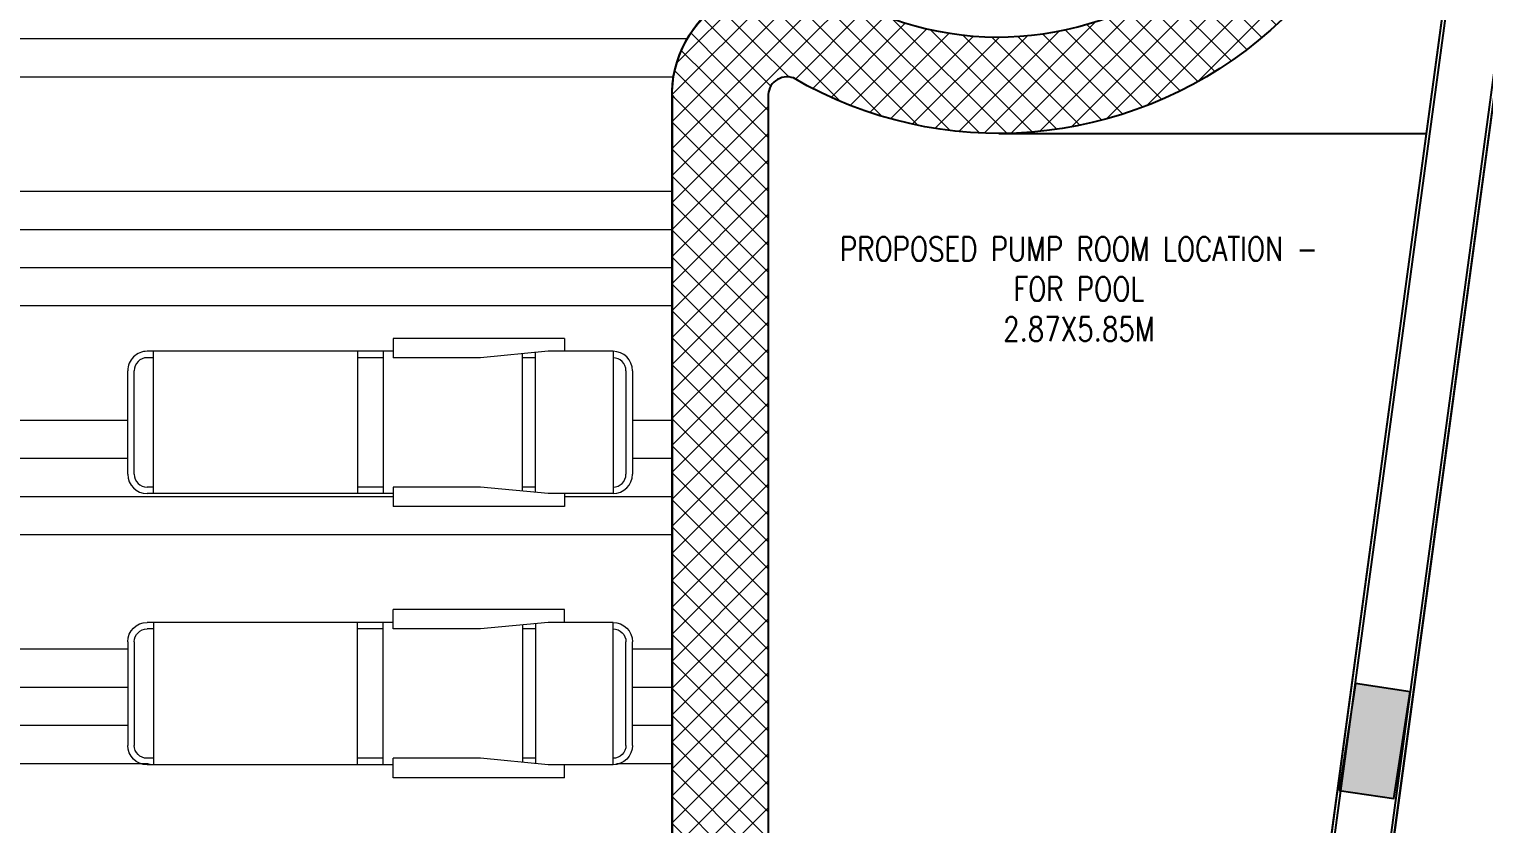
# Model space of a CAD drawing. Header units: metres. Extents: x 42 to 199, y -121 to 268.
# Drawn here: x 124.46 to 130.52, y -78.79 to -75.49 of the extents above; entities that cross this region are included whole.
import ezdxf

# ---------------------------------------------------------------- set-up
doc = ezdxf.new("R2010")
doc.units = ezdxf.units.M
doc.header["$LTSCALE"] = 0.3
doc.layers.get('0').update_dxf_attribs({"color": 8})
for name, color, linetype in [('A-Cols', 8, 'Continuous'), ('A-ELEVATION 3', 8, 'Continuous'), ('A-Site Boundary', 8, 'Continuous'), ('A-TEXT ARCHITECURAL', 8, 'Continuous'), ('A-Wall-Full', 8, 'Continuous'), ('A-Wall-Plst', 8, 'Continuous')]:
    doc.layers.add(name, color=color, linetype=linetype)
for name, color, linetype, lineweight in [('A-Furniture', 8, 'Continuous', 0), ('A-Hatch', 8, 'Continuous', 9), ('DA HOUSE ARCH LAYOUT', 8, 'Continuous', 9)]:
    doc.layers.add(name, color=color, linetype=linetype, lineweight=lineweight)
doc.styles.add('ROMANS', font='romans.shx', dxfattribs={"width": 0.8, "height": 0.5})

# ---------------------------------------------------------------- blocks, each defined once
blk = doc.blocks.new('zw$195B-flat-1-flat-1-flat-1-flat-1-flat-1-flat-1')
at = {"layer": 'A-Site Boundary', "color": 8, "ltscale": 0.6}
for points in [[(-3.9776, -0.1085), (-3.4816, 5.5764), (-2.9436, 11.7416), (-2.5633, 16.1008), (-2.2011, 20.2521), (1.5727, 19.7419), (5.0323, 19.2741), (8.9429, 18.7454), (12.7318, 18.2331), (16.7243, 17.6933), (21.1213, 17.0988), (25.111, 16.5594), (27.3947, 16.2506), (29.2079, 16.0055), (32.0196, 15.6253), (31.5318, 10.718), (30.9785, 5.1523), (30.2862, -1.8121)], [(-3.7186, -0.1311), (-3.2226, 5.5538), (-2.6846, 11.719), (-2.3043, 16.0782), (-1.9657, 19.9579), (1.5378, 19.4842), (4.9975, 19.0165), (8.9081, 18.4878), (12.6969, 17.9755), (16.6894, 17.4357), (21.0864, 16.8412), (25.0762, 16.3017), (27.3599, 15.993), (29.173, 15.7478), (31.7361, 15.4013), (31.2731, 10.7437), (30.7198, 5.178), (30.0275, -1.7864)]]:
    blk.add_lwpolyline(points, dxfattribs=at)
blk = doc.blocks.new('lounger 3')
at = {"ltscale": 0.25}
blk.add_wipeout([(-2137.8, 219.3), (-2113.7, 277.4), (-2055.6, 301.5), (-1850, 301.5), (-1850, 356.3), (-1123.7, 356.3), (-1123.7, 301.5), (-109.6, 301.5), (-24.1, 277.4), (0, 219.3), (0, -219.3), (-24.1, -277.4), (-109.6, -301.5), (-1123.7, -301.5), (-1123.7, -356.3), (-1850, -356.3), (-1850, -301.5), (-2055.6, -301.5), (-2113.7, -277.4), (-2137.8, -219.3)], dxfattribs=at)
at = {"color": 0, "linetype": 'ByBlock'}
for p, q in [((-1850, 301.5), (-1850, 356.3)), ((-1850, 356.3), (-1123.7, 356.3)), ((-1123.7, 274.1), (-1123.7, 356.3)), ((-2055.6, -301.5), (-2055.6, 301.5)), ((-2055.6, 301.5), (-1781.5, 301.5)), ((-1781.5, 301.5), (-1493.7, 274.1)), ((-1726.7, 296.3), (-1726.7, -296.3)), ((-1726.7, 274.1), (-1671.9, 274.1)), ((-1671.9, 291), (-1671.9, -291)), ((-1493.7, 274.1), (-1123.7, 274.1)), ((-1123.7, 301.5), (-82.2, 301.5)), ((-1082.6, -301.5), (-1082.6, 301.5)), ((-1082.6, 274.1), (-973, 274.1)), ((-973, -301.5), (-973, 301.5)), ((-109.6, 301.5), (-109.6, -301.5)), ((-109.6, 274.1), (-82.2, 274.1)), ((-2137.8, -219.3), (-2137.8, 219.3)), ((-2110.4, -219.3), (-2110.4, 219.3)), ((-27.4, 219.3), (-27.4, -219.3)), ((0, 219.3), (0, -219.3)), ((-2055.6, -301.5), (-1781.5, -301.5)), ((-1850, -356.3), (-1850, -301.5)), ((-1781.5, -301.5), (-1493.7, -274.1)), ((-1726.7, -274.1), (-1671.9, -274.1)), ((-1493.7, -274.1), (-1123.7, -274.1)), ((-1123.7, -356.3), (-1123.7, -274.1)), ((-1123.7, -301.5), (-82.2, -301.5)), ((-1082.6, -274.1), (-973, -274.1)), ((-109.6, -274.1), (-82.2, -274.1)), ((-1850, -356.3), (-1123.7, -356.3))]:
    blk.add_line(p, q, dxfattribs=at)
for centre, radius, start, end in [((-2055.6, 219.3), 82.2, 90, 180), ((-2055.6, 219.3), 54.8, 90, 180), ((-82.2, 219.3), 82.2, 0, 90), ((-82.2, 219.3), 54.8, 0, 90), ((-2055.6, -219.3), 82.2, 180, 270), ((-2055.6, -219.3), 54.8, 180, 270), ((-82.2, -219.3), 54.8, 270, 0), ((-82.2, -219.3), 82.2, 270, 0)]:
    blk.add_arc(centre, radius, start, end, dxfattribs=at)
blk = doc.blocks.new('zw$B4E6')
at = {"layer": 'A-Cols', "ltscale": 0.25}
h = blk.add_hatch(color=256, dxfattribs=at)
h.dxf.hatch_style = 1
h.paths.add_polyline_path([(0, 0.23), (0, 0), (0.45, 0), (0.45, 0.23)])
blk.add_lwpolyline([(0, 0.23), (0, 0), (0.45, 0), (0.45, 0.23)], close=True, dxfattribs=at)
blk = doc.blocks.new('DA HOUSE ARCH LAYOUT')
at = {"layer": 'A-Hatch', "transparency": 33554534}
h = blk.add_hatch(dxfattribs=at)
h.set_pattern_fill('ANSI34', color=8, scale=0.05, angle=135)
h.set_pattern_definition([(180, (143.66595, 80.5253), (-8e-16, -0.9525), []), (180, (143.5072, 80.684), (-8e-16, -0.9525), []), (180, (143.34845, 80.8428), (-8e-16, -0.9525), []), (180, (143.1897, 81.0015), (-8e-16, -0.9525), [])])
h.paths.add_polyline_path([(-4.77, -11.6999), (19.35, -11.7), (19.35, -23.43), (32.0283, -23.43), (32.2446, -21.83), (30.3908, -21.83), (30.3908, -21.93), (29.9908, -21.93), (29.9906, -14.136), (29.9906, -15.135, -0.255571), (30.2109, -14.7322), (30.2208, -12.5299), (29.9908, -12.5299), (29.9908, -5.7602, -0.509998), (30.5975, -5.2899, 0.131852), (31.3505, -5.5096, 0.414214), (32.6508, -4.2093, 0.414214), (31.3505, -2.909, 0.124697), (30.7314, -3.0659, -0.546787), (29.9908, -2.7299), (29.9908, 0.6871), (32.0248, 0.6871), (32.0248, 1.9651), (19.7004, 1.9651, -0.764694), (19.2402, 2.1101), (16.7403, 2.1102), (16.74, -8.5299), (-0.255, -8.5299), (-0.255, -11.6998)])
at = {"layer": 'A-Hatch'}
h = blk.add_hatch(dxfattribs=at)
h.set_pattern_fill('ANSI37', color=8, scale=0.025, angle=180)
h.set_pattern_definition([(225, (-97.14618, 60.62802), (0.0561266, -0.0561266), []), (315, (-97.14618, 60.62802), (0.0561266, 0.0561266), [])])
edge = h.paths.add_edge_path()
edge.add_line((30.3908, -1.725), (30.3908, -2.6609))
edge.add_ellipse((30.469, -2.6659), major_axis=(0.0784, 0), ratio=1, start_angle=176.27616, end_angle=309.72378)
edge.add_ellipse((31.3505, -4.2094), major_axis=(-1.7003, 0), ratio=1, start_angle=420.51849, end_angle=659.27262, ccw=False)
edge.add_ellipse((30.4647, -5.7452), major_axis=(0.0742, 0), ratio=1, start_angle=48.64654, end_angle=184.60658)
edge.add_line((30.3908, -5.7512), (30.3908, -11.7899))
edge.add_line((30.3908, -11.7899), (30.3908, -12.5299))
edge.add_line((30.3908, -12.5299), (29.9908, -12.5299))
edge.add_line((29.9908, -12.5299), (29.9908, -11.7899))
edge.add_line((29.9908, -11.7899), (29.9908, -5.7603))
edge.add_ellipse((30.4647, -5.7452), major_axis=(-0.4742, 0), ratio=1, start_angle=236.0956, end_angle=361.82157, ccw=False)
edge.add_ellipse((31.3505, -4.2094), major_axis=(1.3003, 0), ratio=1, start_angle=241.45741, end_angle=478.43173)
edge.add_ellipse((30.469, -2.6659), major_axis=(-0.4784, 0), ratio=1, start_angle=358.49268, end_angle=483.26465, ccw=False)
edge.add_line((29.9908, -2.6534), (29.9908, -1.725))
edge.add_line((29.9908, -1.725), (30.3908, -1.725))
edge = h.paths.add_edge_path()
edge.add_ellipse((31.3505, -13.5915), major_axis=(-1.7003, 0), ratio=1, start_angle=419.81044, end_angle=628.6439, ccw=False)
edge.add_ellipse((30.469, -15.135), major_axis=(0.0784, 0), ratio=1, start_angle=70.26159, end_angle=183.72384)
edge.add_line((30.3908, -15.1401), (30.3908, -21.93))
edge.add_line((30.3908, -21.93), (29.9908, -21.93))
edge.add_line((29.9908, -21.93), (29.9908, -15.1476))
edge.add_ellipse((30.469, -15.135), major_axis=(-0.4784, 0), ratio=1, start_angle=243.80247, end_angle=361.50732, ccw=False)
edge.add_ellipse((31.3491, -13.5886), major_axis=(1.3021, 0), ratio=1, start_angle=239.09024, end_angle=448.16601)
edge.add_line((31.3908, -12.2872), (31.3908, -11.8917))
h.paths.add_polyline_path([(29.9908, 0.785), (30.3908, 0.785), (30.3908, 0.485), (29.9908, 0.485)])
at = {"layer": 'A-ELEVATION 3', "color": 8}
blk.add_line((31.3505, -15.2918), (33.1286, -15.2918), dxfattribs=at)
at = {"layer": 'A-Wall-Full', "color": 8, "transparency": 33554687}
blk.add_lwpolyline([(31.3908, -11.8917, -1.289581), (30.4955, -15.0612, 0.539921), (30.3908, -15.1401), (30.3908, -21.93), (29.9908, -21.93), (29.9908, -15.1476, -0.564074), (30.6802, -14.7058, 1.2924), (31.3908, -12.2872)], format="xyb", close=True, dxfattribs=at)
at = {"layer": 'A-Cols', "color": 8, "ltscale": 0.25, "rotation": 81.39831417730129}
blk.add_blockref('zw$B4E6', (32.9943, -18.0604), dxfattribs=at)
at = {"layer": 'A-Site Boundary', "color": 8, "rotation": 270}
blk.add_blockref('zw$195B-flat-1-flat-1-flat-1-flat-1-flat-1-flat-1', (16.3523, 6.275), dxfattribs=at)
at = {"layer": 'A-TEXT ARCHITECURAL', "color": 8, "insert": (30.4922, -15.7224), "char_height": 0.1, "width": 2.382929, "attachment_point": 1, "style": 'ROMANS'}
blk.add_mtext('\\pxqc;PROPOSED PUMP ROOM LOCATION - FOR POOL\\P2.87X5.85M', dxfattribs=at)
at = {"layer": 'A-Furniture', "color": 8, "yscale": 0.0009823284823284794}
for p, xscale, zscale, rotation in [((27.7258, -16.4947), 0.0009823284823284794, 0.0009823284823284794, 179.9999999999999), ((27.7258, -17.6232), -0.0009823284823284792, 0.0009823284823284797, 359.9999999999999)]:
    blk.add_blockref('lounger 3', p, dxfattribs=dict(at, xscale=xscale, zscale=zscale, rotation=rotation))
at = {"layer": 'A-ELEVATION 3', "color": 8}
blk.add_lwpolyline([(29.9908, 0.785), (29.9908, -2.73, 0.546787), (30.7314, -3.066, -0.124697), (31.3505, -2.9091, -0.414214), (32.6508, -4.2094, -0.414214), (31.3505, -5.5097, -0.131852), (30.5975, -5.29, 0.509998), (29.9908, -5.7603), (29.9908, -12.5299), (30.2208, -12.5299), (30.2209, -14.7387, 0.289758), (29.9908, -15.1476), (29.9908, -21.93), (30.3908, -21.93), (30.3908, -21.83), (32.2446, -21.83), (32.0283, -23.43), (19.35, -23.43), (19.35, -11.7), (20.805, -11.6999), (20.805, 1.9649), (20.805, -11.6999), (-0.255, -11.7)], format="xyb", dxfattribs=at)
at = {"layer": 'A-Wall-Full', "color": 8}
blk.add_lwpolyline([(-18.438, 13.0328), (-18.4067, 13.261), (36.5875, 8.4624), (31.9647, -25.7283), (-23.0108, -20.2632), (-22.8333, -18.9707), (-22.6055, -19.002), (-22.7505, -20.058), (31.7666, -25.4775), (36.3273, 8.2543)], close=True, dxfattribs=at)
at = {"layer": 'A-Wall-Plst', "color": 8}
blk.add_lwpolyline([(-9.4697, 12.2352), (-9.4697, 9.7912), (-10.4447, 9.7912), (-10.4447, 9.5312), (-9.2097, 9.5312), (-9.2097, 12.2125), (36.3103, 8.2407), (31.7536, -25.4611), (-18.6707, -20.4485), (-18.654, -20.3271), (-18.8323, -20.3026), (-18.8499, -20.4306), (-20.3137, -20.2851), (-20.3063, -20.2312), (-20.5639, -20.1958), (-20.5726, -20.2594), (-22.7335, -20.0446), (-22.5885, -18.9891), (-22.8461, -18.9538), (-23.0278, -20.2766), (31.9777, -25.7447), (36.6045, 8.476), (-18.4196, 13.2772), (-18.455, 13.0192)], close=True, dxfattribs=at)

msp = doc.modelspace()

# ---------------------------------------------------------------- block references
at = {"layer": 'DA HOUSE ARCH LAYOUT'}
msp.add_blockref('DA HOUSE ARCH LAYOUT', (97.1462, -60.628), dxfattribs=at)

doc.saveas('drawing.dxf')
